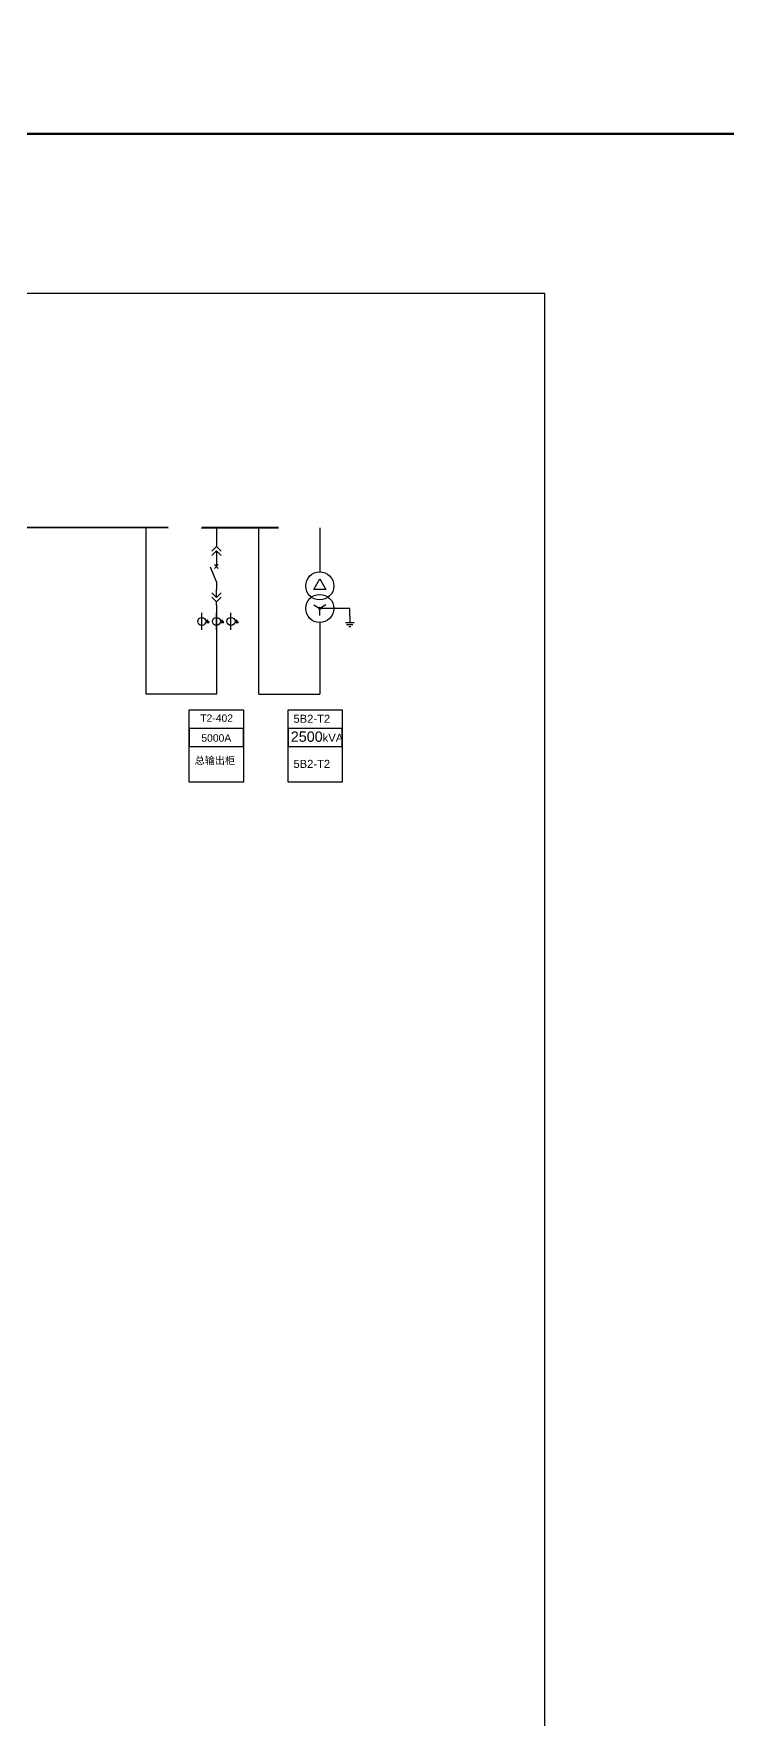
# Model space of a CAD drawing. Header units: millimetres. Extents: x -3460 to -460, y 6070 to 9130.
# Drawn here: x -1164.2 to -1097.4, y 6317.4 to 6479.6 of the extents above; entities that cross this region are included whole.
import ezdxf
from ezdxf.enums import TextEntityAlignment as Align

# ---------------------------------------------------------------- set-up
doc = ezdxf.new("R2010")
doc.units = ezdxf.units.MM
doc.header["$LTSCALE"] = 1000
doc.header["$MEASUREMENT"] = 0
doc.linetypes.add('CENTER', pattern=[2, 1.25, -0.25, 0.25, -0.25])
doc.linetypes.add('CONTINOUS', pattern=[0])
doc.styles.get("Standard").update_dxf_attribs({"font": 'arial.ttf'})

# ---------------------------------------------------------------- blocks, each defined once
blk = doc.blocks.new('DYDQAA05')
at = {"color": 0}
blk.add_lwpolyline([(0, 0), (0, -7)], dxfattribs=at)
blk = doc.blocks.new('DYDQAA03')
at = {"color": 0}
for points in [[(0, 0), (0, -1.5)], [(-2.12, -3.62), (0, -1.5)], [(-2.12, -5.62), (0, -3.5)], [(2.12, -3.62), (0, -1.5)], [(2.12, -5.62), (0, -3.5)], [(0, -3.5), (0, -7)]]:
    blk.add_lwpolyline(points, dxfattribs=at)
blk = doc.blocks.new('DYDQAA09')
at = {"color": 0}
blk.add_lwpolyline([(0, 0), (0, -3.5)], dxfattribs=at)
blk.add_lwpolyline([(0, 0), (0, -3.5)], dxfattribs=at)
blk.add_lwpolyline([(0, 0), (0, -3.5)], dxfattribs=at)
blk.add_lwpolyline([(0, 0), (0, -3.5)], dxfattribs=at)
blk.add_lwpolyline([(0, 0), (0, -3.5)], dxfattribs=at)
blk.add_lwpolyline([(0, 0), (0, -3.5)], dxfattribs=at)
blk.add_lwpolyline([(0, 0), (0, -3.5)], dxfattribs=at)
blk.add_lwpolyline([(0, 0), (0, -3.5)], dxfattribs=at)
blk.add_lwpolyline([(0, 0), (0, -3.5)], dxfattribs=at)
blk = doc.blocks.new('DYDQ0201')
at = {"color": 0}
for points in [[(0.86, -0.86), (-0.86, 0.86)], [(-0.86, -0.86), (0.86, 0.86)], [(0, -7), (-2.61, -0.37)]]:
    blk.add_lwpolyline(points, dxfattribs=at)
blk = doc.blocks.new('DYDQAA04')
at = {"color": 0}
for points in [[(0, -3.5), (0, 0)], [(-2.12, -1.38), (0, -3.5)], [(-2.12, -3.38), (0, -5.5)], [(2.12, -1.38), (0, -3.5)], [(2.12, -3.38), (0, -5.5)], [(0, -7), (0, -5.5)]]:
    blk.add_lwpolyline(points, dxfattribs=at)
blk = doc.blocks.new('A$C03DD39B5')
for p, q in [((417, 475), (283, 392)), ((417, 422), (283, 339)), ((350, 333), (350, 467))]:
    blk.add_line(p, q)
blk.add_lwpolyline([(700, 167), (0, 167)])
blk.add_circle((350, 167), 167)

msp = doc.modelspace()

# ---------------------------------------------------------------- linework, layer by layer
for p, q in [((-1153.41, 6416.07, 6021.95), (-1153.41, 6432.1, 6021.95)), ((-1142.54, 6416.07, 4236.57), (-1142.54, 6432.1, 6021.95)), ((-1136.69, 6432.1, 8847.5), (-1136.69, 6427.85, 4236.57)), ((-1137.27, 6426.16, 4236.57), (-1136.69, 6427.18, 4236.57)), ((-1137.27, 6426.16, 4236.57), (-1136.69, 6427.18, 4236.57)), ((-1136.69, 6427.18, 4236.57), (-1136.1, 6426.16, 4236.57)), ((-1136.1, 6426.16, 4236.57), (-1137.27, 6426.16, 4236.57)), ((-1137.27, 6424.67, 4236.57), (-1136.69, 6424.33, 4236.57)), ((-1136.7, 6424.44, 4236.57), (-1136.79, 6424.34, 4236.57)), ((-1136.65, 6424.43, 4236.57), (-1136.78, 6424.3, 4236.57)), ((-1136.73, 6424.43, 4236.57), (-1136.78, 6424.38, 4236.57)), ((-1136.64, 6424.42, 4236.57), (-1136.77, 6424.28, 4236.57)), ((-1136.61, 6424.4, 4236.57), (-1136.75, 6424.26, 4236.57)), ((-1136.6, 6424.39, 4236.57), (-1136.74, 6424.25, 4236.57)), ((-1136.59, 6424.35, 4236.57), (-1136.7, 6424.23, 4236.57)), ((-1136.1, 6424.67, 4236.57), (-1136.69, 6424.33, 4236.57)), ((-1136.69, 6423.66, 4236.57), (-1136.69, 6424.33, 4236.57)), ((-1133.8, 6424.33, 4236.57), (-1136.69, 6424.33, 4236.57)), ((-1136.58, 6424.33, 4236.57), (-1136.68, 6424.23, 4236.57)), ((-1146.64, 6423.86, 6021.95), (-1146.64, 6422.22, 6021.95)), ((-1136.69, 6422.98, 4236.57), (-1136.69, 6416.07, 4236.57)), ((-1134.2, 6422.98, 4236.57), (-1133.39, 6422.98, 4236.57)), ((-1134.1, 6422.78, 4236.57), (-1133.49, 6422.78, 4236.57)), ((-1133.9, 6422.58, 4236.57), (-1133.7, 6422.58, 4236.57)), ((-1146.64, 6422.22, 6021.95), (-1146.64, 6416.07, 6021.95)), ((-1146.64, 6416.07, 6021.95), (-1153.41, 6416.07, 6021.95)), ((-1142.54, 6416.07, 4236.57), (-1136.69, 6416.07, 4236.57))]:
    msp.add_line(p, q)
at = {"linetype": 'CENTER', "ltscale": 0.5}
msp.add_line((-1133.8, 6423.59, 4236.57), (-1133.8, 6424.33, 4236.57), dxfattribs=at)
at = {"lineweight": 80, "ltscale": 0.001071}
for points in [[(-3460, 6920), (-460, 6920), (-460, 6470), (-3460, 6470)], [(-3460, 6470), (-460, 6470), (-460, 6070), (-3460, 6070)]]:
    msp.add_lwpolyline(points, close=True, dxfattribs=at)
at = {"color": 1, "lineweight": 30, "ltscale": 0.002916}
msp.add_lwpolyline([(-1465.66, 6454.66), (-1115.04, 6454.66), (-1115.04, 6160.63), (-1465.66, 6160.63)], close=True, dxfattribs=at)
at = {"color": 1, "lineweight": 40, "ltscale": 100}
for points, elevation in [([(-1151.29, 6432.1), (-1261.16, 6432.23), (-1261.16, 6432.23)], 5204.06), ([(-1140.67, 6432.1), (-1148.04, 6432.1), (-1148.04, 6432.1)], 5047.65)]:
    msp.add_lwpolyline(points, dxfattribs=dict(at, elevation=elevation))
at = {"elevation": 4236.57}
msp.add_lwpolyline([(-1133.8, 6423.59), (-1133.8, 6422.98)], dxfattribs=at)
for points, elevation in [([(-1149.25, 6414.58), (-1144.04, 6414.58), (-1144.04, 6407.63), (-1149.25, 6407.63)], 5204.02), ([(-1139.74, 6414.58), (-1134.54, 6414.58), (-1134.54, 6407.63), (-1139.74, 6407.63)], 5776.26), ([(-1149.25, 6411.03), (-1144.04, 6411.03), (-1144.04, 6412.77), (-1149.25, 6412.77)], 5204.02), ([(-1139.74, 6411.03), (-1134.54, 6411.03), (-1134.54, 6412.77), (-1139.74, 6412.77)], 5776.26)]:
    msp.add_lwpolyline(points, close=True, dxfattribs=dict(elevation=elevation))
at = {"linetype": 'CONTINOUS'}
for centre in [(-1136.69, 6426.5, 4236.57), (-1136.69, 6424.33, 4236.57)]:
    msp.add_circle(centre, 1.35, dxfattribs=at)
msp.add_circle((-1136.69, 6424.33, 4236.57), 0.101)

# ---------------------------------------------------------------- block references
at = {"xscale": 0.2128954749704126, "yscale": 0.2128954749704126, "zscale": 0.2128954749704126}
for name, p in [('DYDQAA05', (-1146.64, 6432.1, 3820.74)), ('DYDQAA03', (-1146.64, 6430.61, 3820.74)), ('DYDQAA09', (-1146.64, 6429.12, 3820.74)), ('DYDQ0201', (-1146.64, 6428.37, 3820.74)), ('DYDQAA04', (-1146.64, 6426.14, 3820.74)), ('DYDQAA09', (-1146.64, 6426.88, 3820.74)), ('DYDQAA09', (-1146.64, 6424.65, 3820.74))]:
    msp.add_blockref(name, p, dxfattribs=at)
at = {"linetype": 'Continuous', "xscale": 0.002338875, "yscale": 0.002338875, "zscale": 0.002338875, "rotation": 270}
for p in [(-1148.44, 6423.9, 6021.95), (-1147.03, 6423.9, 6021.95), (-1145.63, 6423.9, 6021.95)]:
    msp.add_blockref('A$C03DD39B5', p, dxfattribs=at)

# ---------------------------------------------------------------- texts
at = {"lineweight": 0}
for s, p in [('T2-402', (-1146.62, 6413.42, 3820.74)), ('5000A', (-1146.65, 6411.51, 3820.74)), ('总输出柜', (-1146.79, 6409.34, 3820.74))]:
    msp.add_text(s, height=0.713, dxfattribs=at).set_placement(p, align=Align.CENTER)
at = {"width": 1.1343, "attachment_point": 1}
for s, insert, char_height in [('5B2-T2\\P', (-1139.22, 6414.1, 9776.22), 0.77), ('{\\H0.9x;2500\\H0.77778x;kVA', (-1139.48, 6412.49, 4487.88), 1.1), ('5B2-T2', (-1139.22, 6409.76, 9776.22), 0.77)]:
    msp.add_mtext(s, dxfattribs=dict(at, insert=insert, char_height=char_height))

doc.saveas('drawing.dxf')
